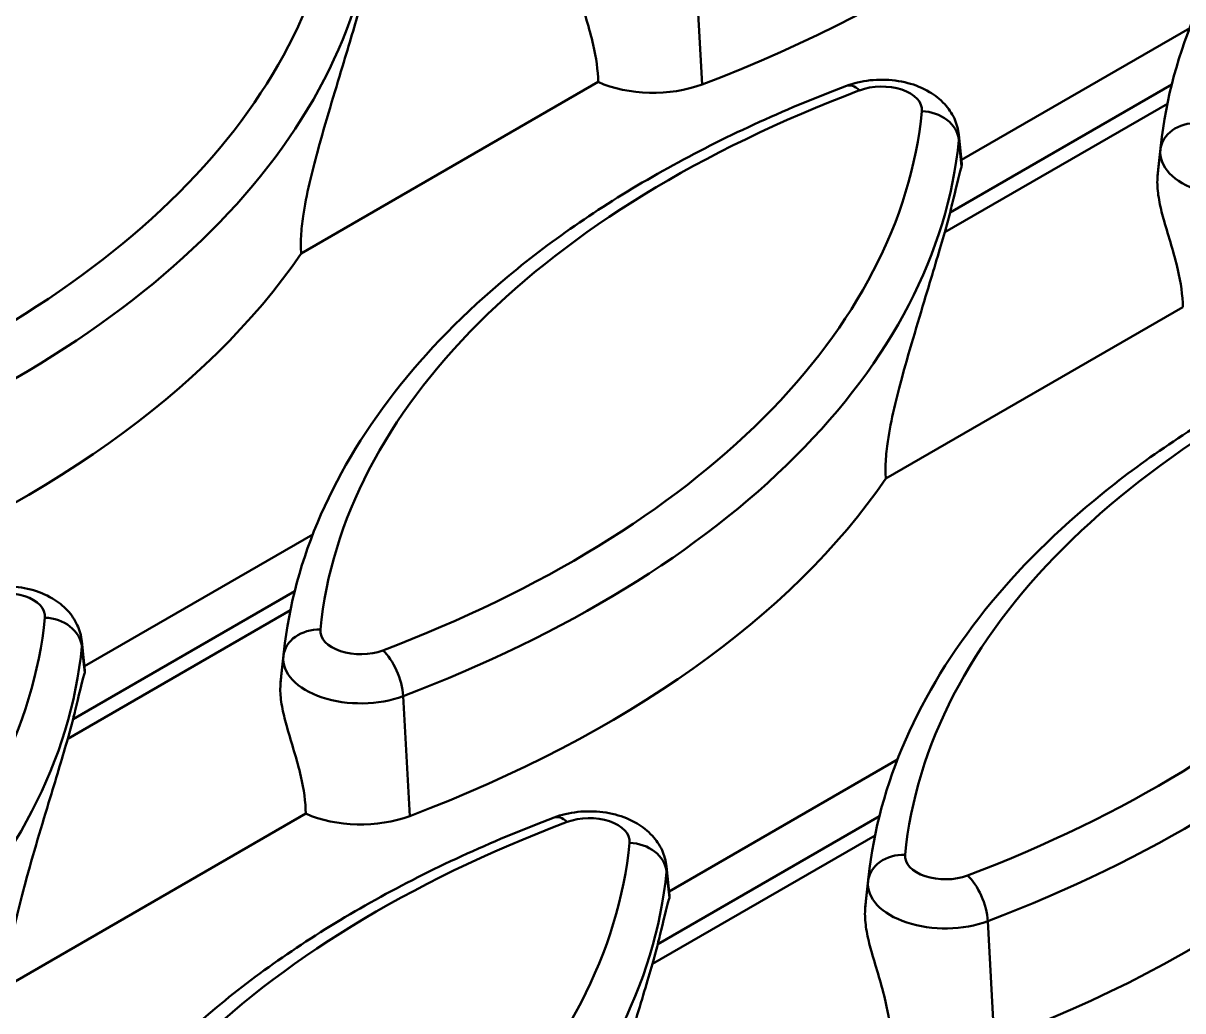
# Model space of a CAD drawing. Header units: millimetres. Extents: x 0 to 2774, y -40 to 1485.
# Drawn here: x 316.13 to 339.5, y 313.85 to 333.75 of the extents above; entities that cross this region are included whole.
import ezdxf

# ---------------------------------------------------------------- set-up
doc = ezdxf.new("R2010")
doc.units = ezdxf.units.MM
doc.header["$LTSCALE"] = 2.5
doc.layers.add('Sichtbar (ISO)', color=7, linetype='Continuous', lineweight=50)
doc.layers.add('Sichtbar schmal (ISO)', color=7, linetype='Continuous', lineweight=50)

msp = doc.modelspace()

# ---------------------------------------------------------------- linework, layer by layer
at = {"layer": 'Sichtbar (ISO)'}
for p, q in [((335.042, 330.996), (339.641, 333.651)), ((321.731, 329.108), (327.717, 332.564)), ((334.988, 331.5), (335.05, 330.914)), ((339.059, 331.284), (339.007, 330.798)), ((333.516, 324.572), (339.502, 328.028)), ((317.364, 320.79), (321.963, 323.445)), ((317.31, 321.294), (317.373, 320.708)), ((321.382, 321.078), (321.329, 320.592)), ((329.149, 316.254), (333.748, 318.909)), ((315.838, 314.365), (321.824, 317.821)), ((329.095, 316.758), (329.158, 316.171)), ((333.167, 316.542), (333.115, 316.056))]:
    msp.add_line(p, q, dxfattribs=at)
for centre, major_axis, start_param, end_param in [((316.06, 344.642), (25.106, 0), 5.2921, 5.906759), ((328.823, 333.388), (-1.806, 0), 0.911322, 2.150508), ((310.167, 331.941), (24.887, 0), 6.114898, 6.142932), ((298.382, 334.436), (25.106, 0), 5.2921, 5.906759), ((310.167, 329.9), (25.106, 0), 5.2921, 5.906759), ((321.952, 325.364), (25.106, 0), 5.2921, 5.906759), ((292.49, 321.735), (24.887, 0), 6.114898, 6.142932), ((322.931, 318.646), (-1.806, 0), 0.911322, 2.150508), ((304.275, 317.199), (24.887, 0), 6.114898, 6.142932)]:
    msp.add_ellipse(centre, major_axis=major_axis, ratio=0.57735, start_param=start_param, end_param=end_param, dxfattribs=at)
for points, knots in [([(350.398, 342.691), (349.117, 342.207), (347.911, 341.653), (345.688, 340.419), (344.671, 339.74), (342.862, 338.275), (342.07, 337.49), (340.74, 335.832), (340.203, 334.959), (339.413, 333.156), (339.16, 332.224), (339.059, 331.284)], [2.9359057, 2.9359057, 2.9359057, 2.9359057, 3.121742, 3.121742, 3.3075784, 3.3075784, 3.4934147, 3.4934147, 3.6792511, 3.6792511, 3.8650875, 3.8650875, 3.8650875, 3.8650875]), ([(320.935, 337.021), (319.654, 336.537), (318.448, 335.983), (316.225, 334.749), (315.208, 334.07), (313.399, 332.605), (312.607, 331.819), (311.277, 330.162), (310.74, 329.289), (309.95, 327.485), (309.697, 326.554), (309.597, 325.614)], [2.9359057, 2.9359057, 2.9359057, 2.9359057, 3.121742, 3.121742, 3.3075784, 3.3075784, 3.4934147, 3.4934147, 3.6792511, 3.6792511, 3.8650875, 3.8650875, 3.8650875, 3.8650875]), ([(327.717, 332.564), (327.714, 332.799), (327.678, 333.054), (327.542, 333.644), (327.429, 333.982), (327.305, 334.42), (327.272, 334.55), (327.222, 334.803), (327.207, 334.926), (327.202, 335.095), (327.204, 335.154), (327.209, 335.212)], [0.0433649, 0.0433649, 0.0433649, 0.0433649, 0.199966, 0.199966, 0.399932, 0.399932, 0.4756007, 0.4756007, 0.5512693, 0.5512693, 0.5929939, 0.5929939, 0.5929939, 0.5929939]), ([(322.918, 334.071), (322.819, 333.735), (322.698, 333.327), (322.403, 332.345), (322.222, 331.755), (321.954, 330.77), (321.833, 330.288), (321.751, 329.729), (321.735, 329.588), (321.721, 329.329), (321.722, 329.21), (321.731, 329.108)], [3.485316, 3.485316, 3.485316, 3.485316, 3.831228, 3.831228, 4.242869, 4.242869, 4.503948, 4.503948, 4.581698, 4.581698, 4.653464, 4.653464, 4.653464, 4.653464]), ([(334.988, 331.5), (334.975, 331.616), (334.942, 331.728), (334.845, 331.938), (334.777, 332.034), (334.609, 332.219), (334.505, 332.298), (334.256, 332.446), (334.109, 332.504), (333.792, 332.587), (333.622, 332.608), (333.282, 332.612), (333.113, 332.594), (332.871, 332.536), (332.795, 332.513), (332.72, 332.485)], [0.847302, 0.847302, 0.847302, 0.847302, 1.046181, 1.046181, 1.270532, 1.270532, 1.556044, 1.556044, 1.929065, 1.929065, 2.339587, 2.339587, 2.746954, 2.746954, 2.935906, 2.935906, 2.935906, 2.935906]), ([(332.72, 332.485), (331.439, 332.001), (330.233, 331.447), (328.01, 330.213), (326.993, 329.534), (325.184, 328.069), (324.392, 327.283), (323.063, 325.625), (322.526, 324.753), (321.735, 322.949), (321.483, 322.018), (321.382, 321.078)], [2.9359057, 2.9359057, 2.9359057, 2.9359057, 3.121742, 3.121742, 3.3075784, 3.3075784, 3.4934147, 3.4934147, 3.6792511, 3.6792511, 3.8650875, 3.8650875, 3.8650875, 3.8650875]), ([(335.044, 330.865), (335.041, 330.855), (335.038, 330.844), (334.987, 330.663), (334.924, 330.398), (334.839, 330.051), (334.825, 329.993), (334.81, 329.933)], [0.7095826, 0.7095826, 0.7095826, 0.7095826, 0.7301099, 0.7301099, 1.0546565, 1.0546565, 1.1167, 1.1167, 1.1167, 1.1167]), ([(338.994, 330.676), (338.997, 330.705), (339, 330.735), (339.005, 330.775), (339.006, 330.787), (339.007, 330.798)], [0.70958265, 0.70958265, 0.70958265, 0.70958265, 0.73010989, 0.73010989, 0.73801389, 0.73801389, 0.73801389, 0.73801389]), ([(339.502, 328.028), (339.499, 328.263), (339.463, 328.518), (339.328, 329.108), (339.214, 329.446), (339.09, 329.884), (339.057, 330.014), (339.007, 330.267), (338.992, 330.39), (338.987, 330.558), (338.989, 330.618), (338.994, 330.676)], [0.0433649, 0.0433649, 0.0433649, 0.0433649, 0.199966, 0.199966, 0.399932, 0.399932, 0.4756007, 0.4756007, 0.5512693, 0.5512693, 0.5929939, 0.5929939, 0.5929939, 0.5929939]), ([(334.703, 329.535), (334.604, 329.198), (334.483, 328.791), (334.188, 327.809), (334.007, 327.219), (333.739, 326.234), (333.618, 325.752), (333.536, 325.193), (333.52, 325.052), (333.506, 324.793), (333.507, 324.674), (333.516, 324.572)], [3.485316, 3.485316, 3.485316, 3.485316, 3.831228, 3.831228, 4.242869, 4.242869, 4.503948, 4.503948, 4.581698, 4.581698, 4.653464, 4.653464, 4.653464, 4.653464]), ([(344.505, 327.949), (343.224, 327.465), (342.018, 326.91), (339.795, 325.677), (338.779, 324.998), (336.97, 323.533), (336.177, 322.747), (334.848, 321.089), (334.311, 320.217), (333.52, 318.413), (333.268, 317.482), (333.167, 316.542)], [2.9359057, 2.9359057, 2.9359057, 2.9359057, 3.121742, 3.121742, 3.3075784, 3.3075784, 3.4934147, 3.4934147, 3.6792511, 3.6792511, 3.8650875, 3.8650875, 3.8650875, 3.8650875]), ([(317.31, 321.294), (317.297, 321.41), (317.265, 321.521), (317.167, 321.732), (317.1, 321.828), (316.932, 322.012), (316.827, 322.092), (316.579, 322.24), (316.431, 322.298), (316.114, 322.381), (315.944, 322.402), (315.605, 322.406), (315.435, 322.388), (315.193, 322.33), (315.117, 322.307), (315.043, 322.279)], [0.847302, 0.847302, 0.847302, 0.847302, 1.046181, 1.046181, 1.270532, 1.270532, 1.556044, 1.556044, 1.929065, 1.929065, 2.339587, 2.339587, 2.746954, 2.746954, 2.935906, 2.935906, 2.935906, 2.935906]), ([(317.367, 320.659), (317.364, 320.649), (317.361, 320.638), (317.309, 320.456), (317.246, 320.191), (317.162, 319.845), (317.148, 319.787), (317.133, 319.726)], [0.7095826, 0.7095826, 0.7095826, 0.7095826, 0.7301099, 0.7301099, 1.0546565, 1.0546565, 1.1167, 1.1167, 1.1167, 1.1167]), ([(321.824, 317.821), (321.821, 318.057), (321.785, 318.312), (321.65, 318.902), (321.536, 319.24), (321.413, 319.677), (321.379, 319.808), (321.329, 320.061), (321.314, 320.184), (321.309, 320.352), (321.311, 320.412), (321.317, 320.47)], [0.0433649, 0.0433649, 0.0433649, 0.0433649, 0.199966, 0.199966, 0.399932, 0.399932, 0.4756007, 0.4756007, 0.5512693, 0.5512693, 0.5929939, 0.5929939, 0.5929939, 0.5929939]), ([(321.317, 320.47), (321.32, 320.499), (321.323, 320.529), (321.327, 320.569), (321.328, 320.58), (321.329, 320.592)], [0.70958265, 0.70958265, 0.70958265, 0.70958265, 0.73010989, 0.73010989, 0.73801389, 0.73801389, 0.73801389, 0.73801389]), ([(317.026, 319.328), (316.927, 318.992), (316.806, 318.585), (316.51, 317.603), (316.329, 317.013), (316.062, 316.027), (315.94, 315.545), (315.858, 314.987), (315.842, 314.846), (315.828, 314.587), (315.829, 314.468), (315.838, 314.365)], [3.485316, 3.485316, 3.485316, 3.485316, 3.831228, 3.831228, 4.242869, 4.242869, 4.503948, 4.503948, 4.581698, 4.581698, 4.653464, 4.653464, 4.653464, 4.653464]), ([(326.828, 317.743), (325.547, 317.259), (324.34, 316.704), (322.118, 315.471), (321.101, 314.792), (319.292, 313.327), (318.499, 312.541), (317.17, 310.883), (316.633, 310.011), (315.843, 308.207), (315.59, 307.276), (315.489, 306.336)], [2.9359057, 2.9359057, 2.9359057, 2.9359057, 3.121742, 3.121742, 3.3075784, 3.3075784, 3.4934147, 3.4934147, 3.6792511, 3.6792511, 3.8650875, 3.8650875, 3.8650875, 3.8650875]), ([(329.095, 316.758), (329.083, 316.874), (329.05, 316.985), (328.952, 317.196), (328.885, 317.292), (328.717, 317.476), (328.612, 317.556), (328.364, 317.704), (328.216, 317.762), (327.899, 317.845), (327.729, 317.866), (327.39, 317.869), (327.22, 317.852), (326.978, 317.794), (326.902, 317.771), (326.828, 317.743)], [0.847302, 0.847302, 0.847302, 0.847302, 1.046181, 1.046181, 1.270532, 1.270532, 1.556044, 1.556044, 1.929065, 1.929065, 2.339587, 2.339587, 2.746954, 2.746954, 2.935906, 2.935906, 2.935906, 2.935906]), ([(329.152, 316.123), (329.149, 316.113), (329.146, 316.102), (329.094, 315.92), (329.031, 315.655), (328.947, 315.309), (328.933, 315.251), (328.918, 315.19)], [0.7095826, 0.7095826, 0.7095826, 0.7095826, 0.7301099, 0.7301099, 1.0546565, 1.0546565, 1.1167, 1.1167, 1.1167, 1.1167]), ([(333.102, 315.934), (333.105, 315.963), (333.108, 315.993), (333.112, 316.033), (333.113, 316.044), (333.115, 316.056)], [0.70958265, 0.70958265, 0.70958265, 0.70958265, 0.73010989, 0.73010989, 0.73801389, 0.73801389, 0.73801389, 0.73801389]), ([(333.609, 313.285), (333.606, 313.521), (333.57, 313.776), (333.435, 314.365), (333.321, 314.704), (333.198, 315.141), (333.164, 315.272), (333.114, 315.525), (333.099, 315.648), (333.094, 315.816), (333.096, 315.876), (333.102, 315.934)], [0.0433649, 0.0433649, 0.0433649, 0.0433649, 0.199966, 0.199966, 0.399932, 0.399932, 0.4756007, 0.4756007, 0.5512693, 0.5512693, 0.5929939, 0.5929939, 0.5929939, 0.5929939]), ([(328.811, 314.792), (328.712, 314.456), (328.591, 314.049), (328.295, 313.067), (328.114, 312.477), (327.847, 311.491), (327.725, 311.009), (327.643, 310.451), (327.627, 310.31), (327.613, 310.051), (327.615, 309.932), (327.623, 309.829)], [3.485316, 3.485316, 3.485316, 3.485316, 3.831228, 3.831228, 4.242869, 4.242869, 4.503948, 4.503948, 4.581698, 4.581698, 4.653464, 4.653464, 4.653464, 4.653464])]:
    msp.add_open_spline(points, degree=3, knots=knots, dxfattribs=at)
for points in [[(335.05, 330.914), (335.052, 330.9), (335.05, 330.884), (335.044, 330.865)], [(317.373, 320.708), (317.374, 320.694), (317.372, 320.678), (317.367, 320.659)], [(329.158, 316.171), (329.159, 316.158), (329.158, 316.142), (329.152, 316.123)]]:
    msp.add_open_spline(points, degree=3, dxfattribs=at)
at = {"layer": 'Sichtbar schmal (ISO)'}
for p, q in [((329.678, 334.933), (329.813, 332.515)), ((334.81, 329.933), (339.278, 332.512)), ((339.19, 332.125), (334.703, 329.535)), ((334.988, 331.394), (335.044, 330.865)), ((339.051, 331.201), (338.994, 330.676)), ((317.133, 319.726), (321.601, 322.306)), ((321.513, 321.919), (317.026, 319.328)), ((317.31, 321.188), (317.367, 320.659)), ((321.373, 320.995), (321.317, 320.47)), ((323.785, 320.191), (323.92, 317.773)), ((328.918, 315.19), (333.386, 317.77)), ((333.298, 317.383), (328.811, 314.792)), ((329.096, 316.652), (329.152, 316.123)), ((333.158, 316.459), (333.102, 315.934)), ((335.57, 315.655), (335.705, 313.237))]:
    msp.add_line(p, q, dxfattribs=at)
for centre, major_axis, ratio, start_param, end_param in [((334.409, 325.285), (-24.113, 0), 0.57735, 5.2921, 6.227073), ((298.382, 337.294), (24.113, 0), 0.57735, 5.2921, 6.227073), ((298.382, 336.735), (24.86, 0), 0.57735, 5.2921, 6.227073), ((346.194, 320.749), (-24.113, 0), 0.57735, 5.2921, 6.227073), ((332.985, 331.784), (-0.265, 0.702), 0.447262, 5.581488, 6.283185), ((333.431, 332.003), (0.813, 0), 0.57735, 6.227073, 8.433693), ((310.167, 332.758), (24.113, 0), 0.57735, 5.2921, 6.227073), ((334.242, 331.365), (0.746, -0.073), 0.815212, 0.166414, 1.649944), ((339.797, 331.124), (-0.746, 0.073), 0.815212, 4.791537, 6.275066), ((333.431, 331.444), (1.56, 0), 0.57735, 6.227073, 6.345089), ((310.167, 332.199), (24.86, 0), 0.57735, 5.2921, 6.227073), ((363.872, 330.396), (-24.86, 0), 0.57735, 6.221282, 6.227073), ((340.608, 331.151), (-1.56, 0), 0.57735, 6.227073, 8.433693), ((357.979, 316.213), (-24.113, 0), 0.57735, 5.2921, 6.227073), ((321.952, 328.222), (24.113, 0), 0.57735, 5.2921, 6.227073), ((321.952, 327.663), (24.86, 0), 0.57735, 5.2921, 6.227073), ((315.753, 321.797), (0.813, 0), 0.57735, 6.227073, 8.433693), ((292.49, 322.552), (24.113, 0), 0.57735, 5.2921, 6.227073), ((316.564, 321.158), (0.746, -0.073), 0.815212, 0.166414, 1.649944), ((322.119, 320.917), (-0.746, 0.073), 0.815212, 4.791537, 6.275066), ((322.931, 321.503), (-0.813, 0), 0.57735, 6.227073, 8.433693), ((292.49, 321.993), (24.86, 0), 0.57735, 5.2921, 6.227073), ((315.753, 321.238), (1.56, 0), 0.57735, 6.227073, 6.345089), ((322.931, 320.944), (-1.56, 0), 0.57735, 6.227073, 8.433693), ((346.194, 320.19), (-24.86, 0), 0.57735, 6.221282, 6.227073), ((323.376, 320.498), (0.265, -0.702), 0.447262, 0.956366, 2.439895), ((340.301, 306.007), (-24.113, 0), 0.57735, 5.2921, 6.227073), ((327.093, 317.041), (-0.265, 0.702), 0.447262, 5.581488, 6.283185), ((327.538, 317.261), (0.813, 0), 0.57735, 6.227073, 8.433693), ((304.275, 318.016), (24.113, 0), 0.57735, 5.2921, 6.227073), ((328.35, 316.622), (0.746, -0.073), 0.815212, 0.166414, 1.649944), ((333.904, 316.381), (-0.746, 0.073), 0.815212, 4.791537, 6.275066), ((334.716, 316.967), (-0.813, 0), 0.57735, 6.227073, 8.433693), ((327.538, 316.702), (1.56, 0), 0.57735, 6.227073, 6.345089), ((304.275, 317.457), (24.86, 0), 0.57735, 5.2921, 6.227073), ((357.979, 315.654), (-24.86, 0), 0.57735, 6.221282, 6.227073), ((335.161, 315.962), (0.265, -0.702), 0.447262, 0.956366, 2.439895), ((334.716, 316.408), (-1.56, 0), 0.57735, 6.227073, 8.433693)]:
    msp.add_ellipse(centre, major_axis=major_axis, ratio=ratio, start_param=start_param, end_param=end_param, dxfattribs=at)

doc.saveas('drawing.dxf')
